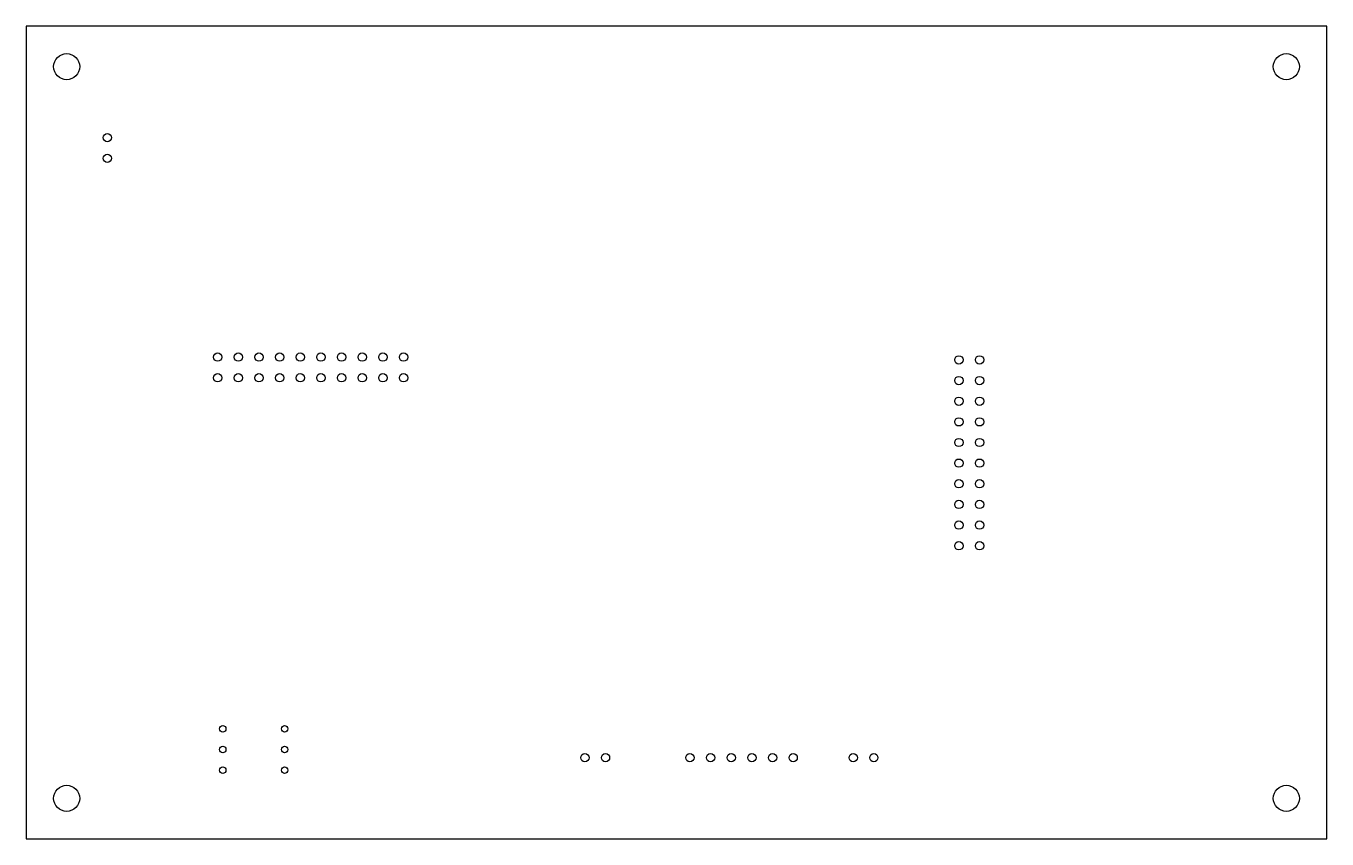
# Model space of a CAD drawing. Header units: millimetres. Extents: x 20 to 180, y -150 to -50.
import ezdxf

# ---------------------------------------------------------------- set-up
doc = ezdxf.new("R2010")
doc.units = ezdxf.units.MM
doc.layers.add('Edge.Cuts', color=254, linetype='CONTINUOUS', true_color=0xd0d2cd)

msp = doc.modelspace()

# ---------------------------------------------------------------- linework, layer by layer
at = {"layer": 'Edge.Cuts', "linetype": 'CONTINUOUS'}
for p, q in [((20, -50), (20, -150)), ((180, -50), (20, -50)), ((180, -150), (180, -50)), ((20, -150), (180, -150))]:
    msp.add_line(p, q, dxfattribs=at)
at = {"layer": 'Edge.Cuts'}
for centre, radius in [((25, -55), 1.6), ((175, -55), 1.6), ((30, -63.73), 0.51), ((30, -66.27), 0.51), ((43.57, -90.73), 0.51), ((46.11, -90.73), 0.51), ((48.65, -90.73), 0.51), ((51.19, -90.73), 0.51), ((53.73, -90.73), 0.51), ((56.27, -90.73), 0.51), ((58.81, -90.73), 0.51), ((61.35, -90.73), 0.51), ((63.89, -90.73), 0.51), ((66.43, -90.73), 0.51), ((134.73, -91.07), 0.51), ((137.27, -91.07), 0.51), ((43.57, -93.27), 0.51), ((46.11, -93.27), 0.51), ((48.65, -93.27), 0.51), ((51.19, -93.27), 0.51), ((53.73, -93.27), 0.51), ((56.27, -93.27), 0.51), ((58.81, -93.27), 0.51), ((61.35, -93.27), 0.51), ((63.89, -93.27), 0.51), ((66.43, -93.27), 0.51), ((134.73, -93.61), 0.51), ((137.27, -93.61), 0.51), ((134.73, -96.15), 0.51), ((137.27, -96.15), 0.51), ((134.73, -98.69), 0.51), ((137.27, -98.69), 0.51), ((134.73, -101.23), 0.51), ((137.27, -101.23), 0.51), ((134.73, -103.77), 0.51), ((137.27, -103.77), 0.51), ((134.73, -106.31), 0.51), ((137.27, -106.31), 0.51), ((134.73, -108.85), 0.51), ((137.27, -108.85), 0.51), ((134.73, -111.39), 0.51), ((137.27, -111.39), 0.51), ((134.73, -113.93), 0.51), ((137.27, -113.93), 0.51), ((44.19, -136.46), 0.4), ((51.81, -136.46), 0.4), ((44.19, -139), 0.4), ((51.81, -139), 0.4), ((88.73, -140), 0.51), ((91.27, -140), 0.51), ((101.65, -140), 0.51), ((104.19, -140), 0.51), ((106.73, -140), 0.51), ((109.27, -140), 0.51), ((111.81, -140), 0.51), ((114.35, -140), 0.51), ((121.73, -140), 0.51), ((124.27, -140), 0.51), ((44.19, -141.54), 0.4), ((51.81, -141.54), 0.4), ((25, -145), 1.6), ((175, -145), 1.6)]:
    msp.add_circle(centre, radius, dxfattribs=at)

doc.saveas('drawing.dxf')
